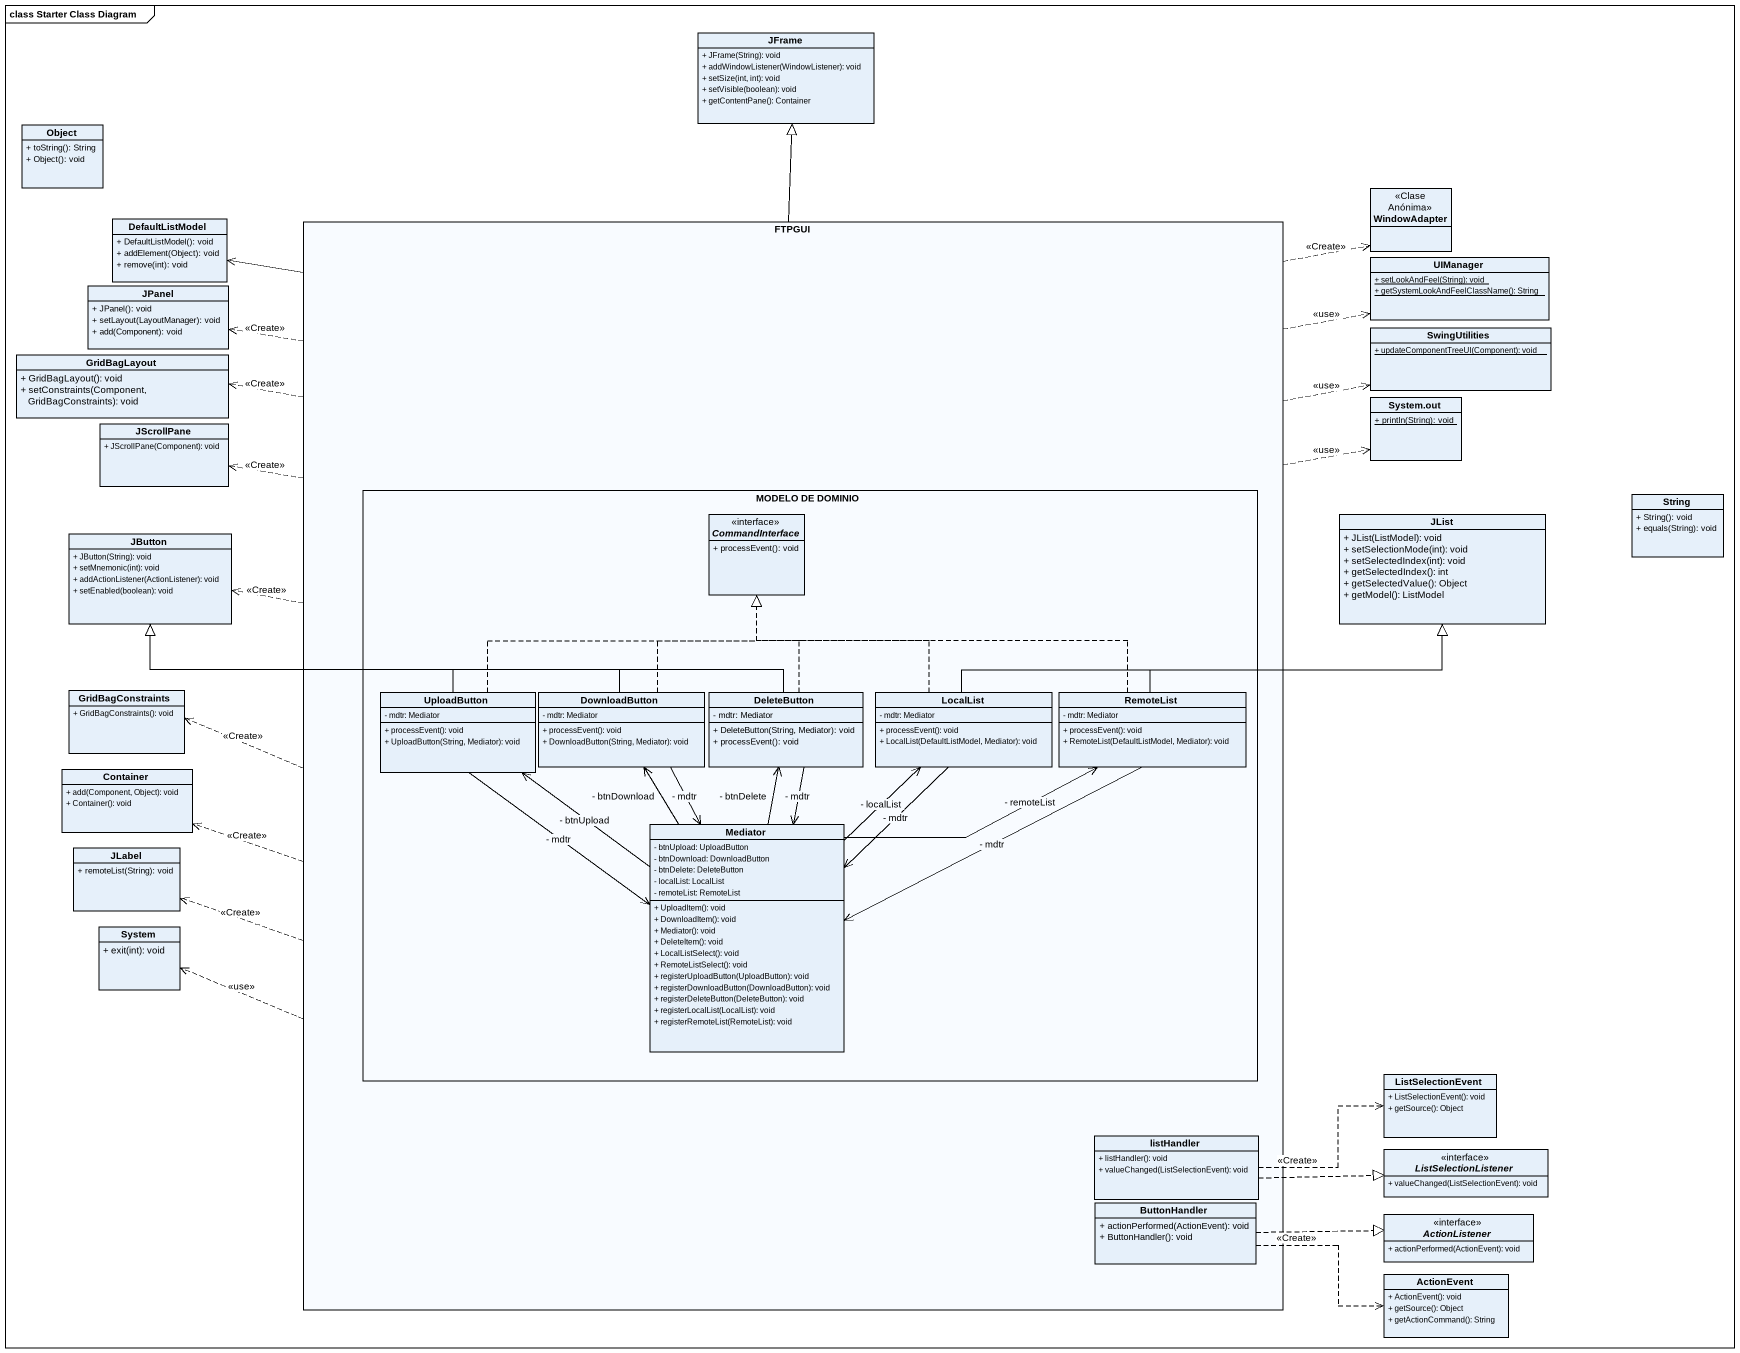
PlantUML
@startuml
mainframe class Starter Class Diagram
hide circle
hide empty members
skinparam classAttributeIconSize 0
class JFrame {
  + JFrame(String): void
  + addWindowListener(WindowListener): void
  + setSize(int, int): void
  + setVisible(boolean): void
  + getContentPane(): Container
}
class "Object" as Object_ {
  + toString(): String
  + Object(): void
}
class WindowAdapter <<Clase Anónima>>
class DefaultListModel {
  + DefaultListModel(): void
  + addElement(Object): void
  + remove(int): void
}
rectangle FTPGUI {
  rectangle "MODELO DE DOMINIO" as MODELO_DE_DOMINIO {
    interface CommandInterface {
      + processEvent(): void
    }
    class UploadButton {
      - mdtr: Mediator
      + processEvent(): void
      + UploadButton(String, Mediator): void
    }
    class DownloadButton {
      - mdtr: Mediator
      + processEvent(): void
      + DownloadButton(String, Mediator): void
    }
    class DeleteButton {
      - mdtr: Mediator
      + DeleteButton(String, Mediator): void
      + processEvent(): void
    }
    class LocalList {
      - mdtr: Mediator
      + processEvent(): void
      + LocalList(DefaultListModel, Mediator): void
    }
    class RemoteList {
      - mdtr: Mediator
      + processEvent(): void
      + RemoteList(DefaultListModel, Mediator): void
    }
    class Mediator {
      - btnUpload: UploadButton
      - btnDownload: DownloadButton
      - btnDelete: DeleteButton
      - localList: LocalList
      - remoteList: RemoteList
      + UploadItem(): void
      + DownloadItem(): void
      + Mediator(): void
      + DeleteItem(): void
      + LocalListSelect(): void
      + RemoteListSelect(): void
      + registerUploadButton(UploadButton): void
      + registerDownloadButton(DownloadButton): void
      + registerDeleteButton(DeleteButton): void
      + registerLocalList(LocalList): void
      + registerRemoteList(RemoteList): void
    }
  }
  class listHandler {
    + listHandler(): void
    + valueChanged(ListSelectionEvent): void
  }
  class ButtonHandler {
    + actionPerformed(ActionEvent): void
    + ButtonHandler(): void
  }
}
class UIManager {
  {static} + setLookAndFeel(String): void
  {static} + getSystemLookAndFeelClassName(): String
}
class JPanel {
  + JPanel(): void
  + setLayout(LayoutManager): void
  + add(Component): void
}
class GridBagLayout {
  + GridBagLayout(): void
  + setConstraints(Component, GridBagConstraints): void
}
class SwingUtilities {
  {static} + updateComponentTreeUI(Component): void
}
class "System.out" as System_out {
  {static} + println(String): void
}
class JScrollPane {
  + JScrollPane(Component): void
}
class JList {
  + JList(ListModel): void
  + setSelectionMode(int): void
  + setSelectedIndex(int): void
  + getSelectedIndex(): int
  + getSelectedValue(): Object
  + getModel(): ListModel
}
class String {
  + String(): void
  + equals(String): void
}
class JButton {
  + JButton(String): void
  + setMnemonic(int): void
  + addActionListener(ActionListener): void
  + setEnabled(boolean): void
}
class GridBagConstraints {
  + GridBagConstraints(): void
}
class Container {
  + add(Component, Object): void
  + Container(): void
}
class JLabel {
  + remoteList(String): void
}
class System {
  + exit(int): void
}
class ListSelectionEvent {
  + ListSelectionEvent(): void
  + getSource(): Object
}
interface ListSelectionListener {
  + valueChanged(ListSelectionEvent): void
}
interface ActionListener {
  + actionPerformed(ActionEvent): void
}
class ActionEvent {
  + ActionEvent(): void
  + getSource(): Object
  + getActionCommand(): String
}
FTPGUI -up-|> JFrame
FTPGUI .up.> WindowAdapter : <<Create>>
FTPGUI -up-> DefaultListModel
FTPGUI .up.> UIManager : <<use>>
FTPGUI .up.> JPanel : <<Create>>
FTPGUI .left.> GridBagLayout : <<Create>>
FTPGUI .up.> SwingUtilities : <<use>>
FTPGUI .right.> System_out : <<use>>
FTPGUI .left.> JScrollPane : <<Create>>
FTPGUI .left.> JButton : <<Create>>
FTPGUI .left.> GridBagConstraints : <<Create>>
FTPGUI .left.> Container : <<Create>>
FTPGUI .left.> JLabel : <<Create>>
FTPGUI .left.> System : <<use>>
UploadButton .right.|> CommandInterface
UploadButton -left-|> JButton
UploadButton --> Mediator : - mdtr
DownloadButton .up.|> CommandInterface
DownloadButton -left-|> JButton
DownloadButton --> Mediator : - mdtr
DeleteButton .up.|> CommandInterface
DeleteButton -left-|> JButton
DeleteButton --> Mediator : - mdtr
LocalList .up.|> CommandInterface
LocalList -right-|> JList
LocalList --> Mediator : - mdtr
RemoteList .left.|> CommandInterface
RemoteList -right-|> JList
RemoteList -left-> Mediator : - mdtr
Mediator -up-> UploadButton : - btnUpload
Mediator -up-> DownloadButton : - btnDownload
Mediator -up-> DeleteButton : - btnDelete
Mediator -up-> LocalList : - localList
Mediator -right-> RemoteList : - remoteList
listHandler .right.> ListSelectionEvent : <<Create>>
listHandler .right.|> ListSelectionListener
ButtonHandler .right.|> ActionListener
ButtonHandler .right.> ActionEvent : <<Create>>
@enduml
